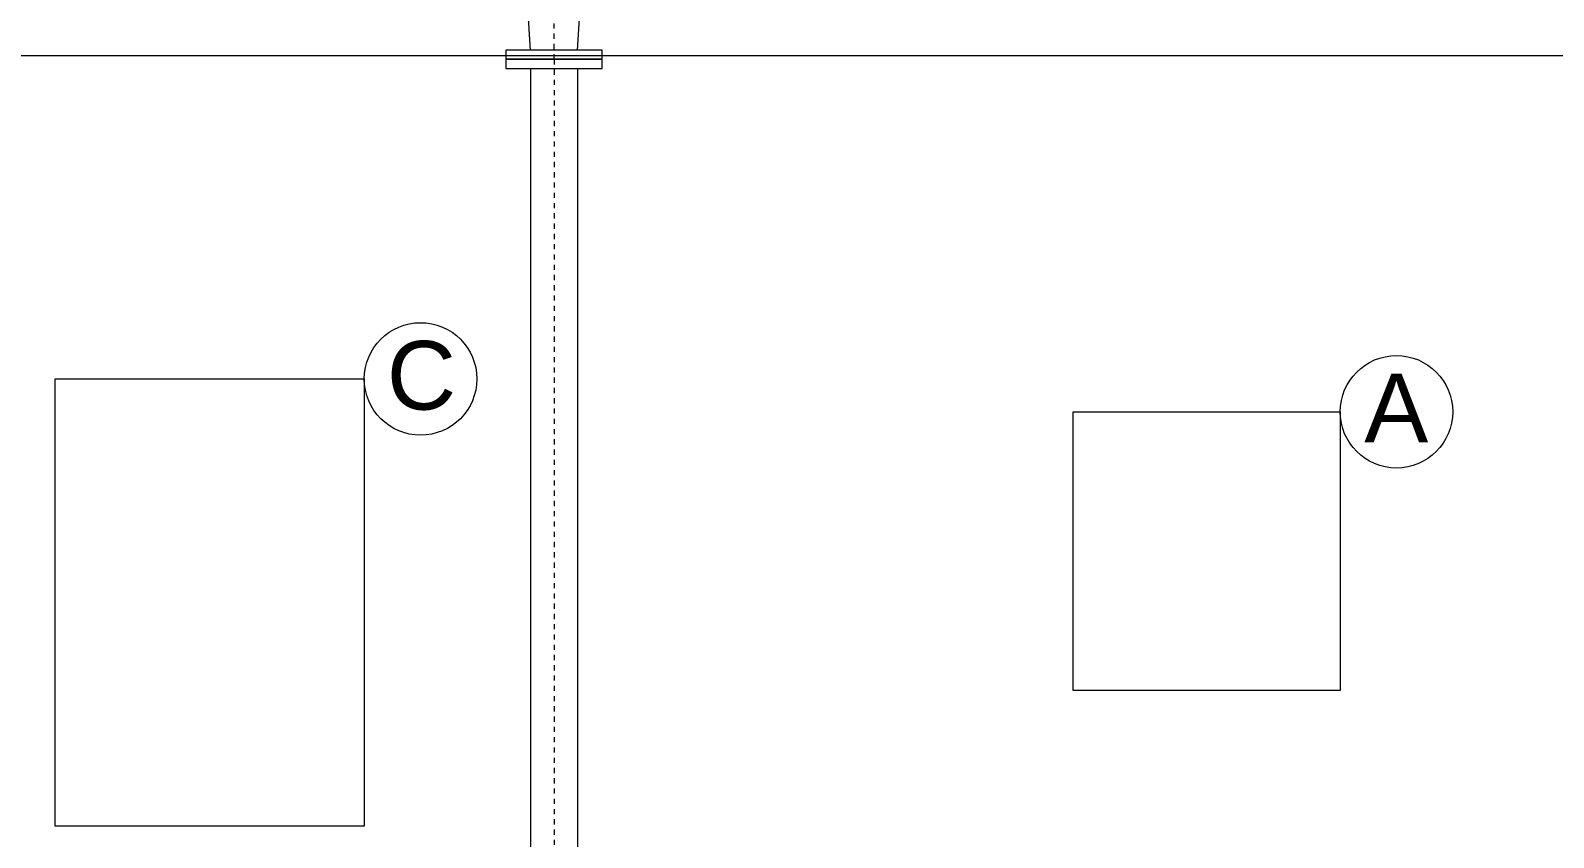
# Model space of a CAD drawing. Header units: millimetres. Extents: x 100 to 1590, y 100 to 694.
# Drawn here: x 1393.74 to 1423.39, y 559.89 to 575.61 of the extents above; entities that cross this region are included whole.
import ezdxf

# ---------------------------------------------------------------- set-up
doc = ezdxf.new("R2010")
doc.units = ezdxf.units.MM
doc.linetypes.add('SGC_DASHDOT', pattern=[1, 0.5, -0.25, 0, -0.25])
for name, color, linetype, lineweight in [('COTAS', 5, 'Continuous', 5), ('PAREDE', 7, 'Continuous', 9), ('SGC-Conexoes (Linhas Externas)', 6, 'Continuous', 9), ('SGC-EIXOS', 9, 'SGC_DASHDOT', 9), ('SGC-Tubos (Desenho Bifilar)', 6, 'Continuous', 9)]:
    doc.layers.add(name, color=color, linetype=linetype, lineweight=lineweight)
doc.styles.get("Standard").update_dxf_attribs({"font": 'Arial.ttf'})

# ---------------------------------------------------------------- blocks, each defined once
blk = doc.blocks.new('BB-1-CI07-N10-D100-S80', base_point=(483985.4, 8089.7))
at = {"layer": 'SGC-Conexoes (Linhas Externas)'}
for p, q in [((484066.4, 8138.7), (483904.4, 8148.7)), ((484066.4, 8040.7), (483904.4, 8030.7))]:
    blk.add_line(p, q, dxfattribs=at)
for points in [[(483885.4, 7979.7), (483885.4, 8199.7), (483904.4, 8199.7), (483904.4, 7979.7)], [(484085.4, 7989.7), (484085.4, 8189.7), (484066.4, 8189.7), (484066.4, 7989.7)]]:
    blk.add_lwpolyline(points, close=True, dxfattribs=at)
at = {"layer": 'SGC-EIXOS'}
blk.add_line((484085.4, 8089.7), (483885.4, 8089.7), dxfattribs=at)
blk = doc.blocks.new('BB-1-CA06-N10-D80-S0-L1700')
at = {"layer": 'SGC-EIXOS'}
blk.add_line((850, 0), (-850, 0), dxfattribs=at)
at = {"layer": 'SGC-Tubos (Desenho Bifilar)'}
for p, q in [((831, 49), (-831, 49)), ((831, -49), (-831, -49))]:
    blk.add_line(p, q, dxfattribs=at)
for points in [[(-850, -100), (-850, 100), (-831, 100), (-831, -100)], [(850, -100), (850, 100), (831, 100), (831, -100)]]:
    blk.add_lwpolyline(points, close=True, dxfattribs=at)

msp = doc.modelspace()

# ---------------------------------------------------------------- linework, layer by layer
at = {"color": 2, "lineweight": 20}
for points in [[(1394.224, 568.821), (1400.24, 568.821), (1400.24, 560.11), (1394.224, 560.11)], [(1419.235, 562.756), (1414.036, 562.756), (1414.036, 568.181), (1419.235, 568.181)]]:
    msp.add_lwpolyline(points, close=True, dxfattribs=at)
for centre in [(1401.336, 568.821), (1420.33, 568.181)]:
    msp.add_circle(centre, 1.095, dxfattribs=at)
at = {"layer": 'PAREDE'}
msp.add_line((1435.34, 575.115), (1391.278, 575.115), dxfattribs=at)

# ---------------------------------------------------------------- block references
at = {"layer": 'SGC-Conexoes (Linhas Externas)', "xscale": 0.009375000000000001, "yscale": 0.009375000000000001, "zscale": 0.009375000000000001, "rotation": 270}
msp.add_blockref('BB-1-CI07-N10-D100-S80', (1403.934, 575.983), dxfattribs=at)
at = {"layer": 'SGC-Tubos (Desenho Bifilar)', "xscale": 0.009375000000000001, "yscale": 0.009375000000000001, "zscale": 0.009375000000000001, "rotation": 89.99999999999999}
msp.add_blockref('BB-1-CA06-N10-D80-S0-L1700', (1403.934, 567.077), dxfattribs=at)

# ---------------------------------------------------------------- texts
at = {"layer": 'COTAS', "color": 2, "lineweight": 20, "char_height": 1.336, "attachment_point": 1}
for s, insert in [('C', (1400.679, 569.56)), ('A', (1419.704, 568.925))]:
    msp.add_mtext_dynamic_manual_height_columns(s, width=1385.51337, gutter_width=0.75, heights=[0], dxfattribs=dict(at, insert=insert))

doc.saveas('drawing.dxf')
